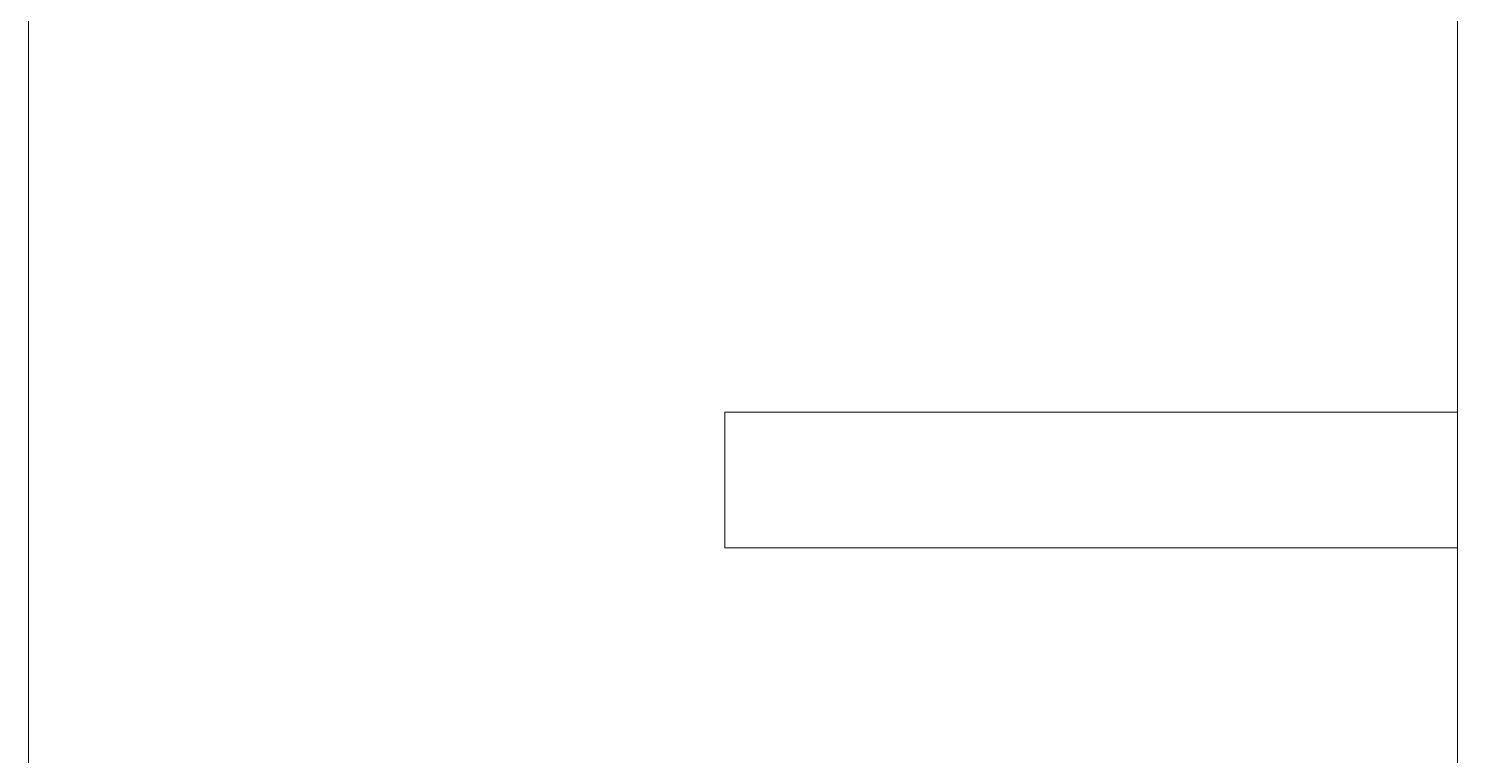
# Model space of a CAD drawing. Header units: inches. Extents: x -1.2 to 1.2, y -5.6 to 5.6.
# Drawn here: x -1.244 to 0, y 3.937 to 4.57 of the extents above; entities that cross this region are included whole.
import ezdxf
from ezdxf.lldxf.tags import DXFTag

# ---------------------------------------------------------------- set-up
doc = ezdxf.new("R2010")
doc.units = ezdxf.units.IN
doc.header["$MEASUREMENT"] = 0
doc.layers.add('Layer 1', color=7, linetype='Continuous')
tags = doc.linetypes.add('New Line1', pattern=[0.4, 0.1, -0.1, 0.1, -0.1]).pattern_tags.tags
tags[10:11] = [DXFTag(74, 4), DXFTag(75, 0), DXFTag(340, '0'), DXFTag(46, 1.0), DXFTag(50, 0.0), DXFTag(44, 0.0), DXFTag(45, 0.0)]
tags[8:9] = [DXFTag(74, 4), DXFTag(75, 0), DXFTag(340, '0'), DXFTag(46, 1.0), DXFTag(50, 0.0), DXFTag(44, 0.0), DXFTag(45, 0.0)]
tags[6:7] = [DXFTag(74, 4), DXFTag(75, 0), DXFTag(340, '0'), DXFTag(46, 1.0), DXFTag(50, 0.0), DXFTag(44, 0.0), DXFTag(45, 0.0)]
tags[4:5] = [DXFTag(74, 4), DXFTag(75, 0), DXFTag(340, '0'), DXFTag(46, 1.0), DXFTag(50, 0.0), DXFTag(44, 0.0), DXFTag(45, 0.0)]
tags = doc.linetypes.add('New Line2', pattern=[0.4, 0.1, -0.1, 0.1, -0.1]).pattern_tags.tags
tags[10:11] = [DXFTag(74, 4), DXFTag(75, 0), DXFTag(340, '0'), DXFTag(46, 1.0), DXFTag(50, 0.0), DXFTag(44, 0.0), DXFTag(45, 0.0)]
tags[8:9] = [DXFTag(74, 4), DXFTag(75, 0), DXFTag(340, '0'), DXFTag(46, 1.0), DXFTag(50, 0.0), DXFTag(44, 0.0), DXFTag(45, 0.0)]
tags[6:7] = [DXFTag(74, 4), DXFTag(75, 0), DXFTag(340, '0'), DXFTag(46, 1.0), DXFTag(50, 0.0), DXFTag(44, 0.0), DXFTag(45, 0.0)]
tags[4:5] = [DXFTag(74, 4), DXFTag(75, 0), DXFTag(340, '0'), DXFTag(46, 1.0), DXFTag(50, 0.0), DXFTag(44, 0.0), DXFTag(45, 0.0)]

msp = doc.modelspace()

# ---------------------------------------------------------------- linework, layer by layer
at = {"layer": 'Layer 1', "lineweight": 9}
for points in [[(-1.2441, 4.5866), (-1.2441, 4.5866), (-1.2441, -5.5984), (-1.2441, -5.5984)], [(0, 4.5866), (0, 4.5866), (0, -5.5984), (0, -5.5984)], [(-0.6378, 4.2362), (-0.6378, 4.2362), (0, 4.2362), (0, 4.2362)], [(-0.6378, 4.2362), (-0.6378, 4.2362), (-0.6378, 4.1181), (-0.6378, 4.1181)], [(0, 4.2362), (0, 4.2362), (0, 4.1181), (0, 4.1181)], [(-0.6378, 4.1181), (-0.6378, 4.1181), (0, 4.1181), (0, 4.1181)]]:
    msp.add_open_spline(points, degree=3, dxfattribs=at)
at = {"layer": 'Layer 1', "linetype": 'New Line2', "lineweight": 9}
msp.add_open_spline([(0, 4.2362), (0, 4.2362), (0, 4.2559), (0, 4.2559)], degree=3, dxfattribs=at)
at = {"layer": 'Layer 1', "linetype": 'New Line1', "lineweight": 9}
msp.add_open_spline([(0, 4.1181), (0, 4.1181), (0, 4.1024), (0, 4.1024)], degree=3, dxfattribs=at)

doc.saveas('drawing.dxf')
